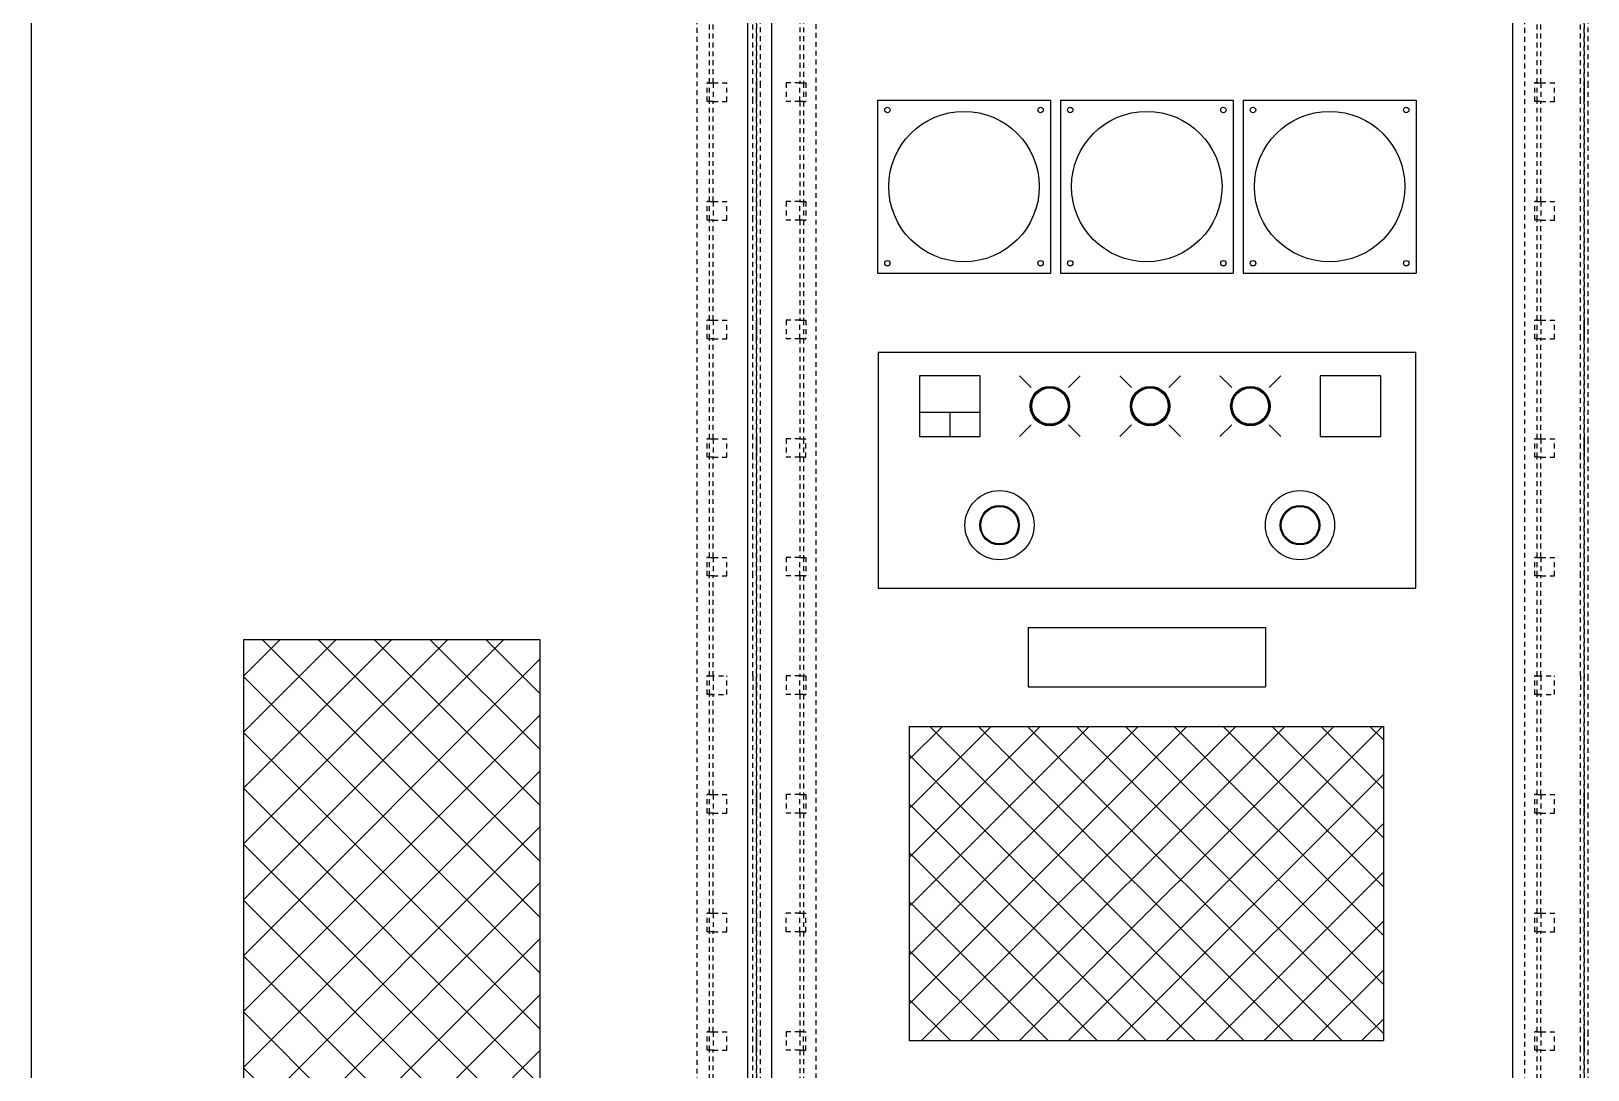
# Model space of a CAD drawing. Header units: inches. Extents: x 6 to 369, y -225 to 2.
# Drawn here: x 166.5 to 205.88, y -78.73 to -52.45 of the extents above; entities that cross this region are included whole.
import ezdxf

# ---------------------------------------------------------------- set-up
doc = ezdxf.new("R2010")
doc.units = ezdxf.units.IN
doc.header["$MEASUREMENT"] = 0
doc.linetypes.add('HIDDEN2', pattern=[0.1875, 0.125, -0.0625])
doc.linetypes.add('PHANTOM2', pattern=[1.25, 0.625, -0.125, 0.125, -0.125, 0.125, -0.125])
doc.layers.add('Cabinet', color=253, linetype='HIDDEN2')
doc.layers.add('D', color=3, linetype='Continuous')

# ---------------------------------------------------------------- blocks, each defined once
blk = doc.blocks.new('A$C0C334DE5')
at = {"layer": 'D'}
h = blk.add_hatch(dxfattribs=at)
h.set_pattern_fill('ANSI37', color=256, scale=8, style=0)
h.set_pattern_definition([(45, (-98.2526, -104.1295), (-0.707107, 0.707107), []), (135, (-98.2526, -104.1295), (-0.707107, -0.707107), [])])
h.paths.add_polyline_path([(5.369, -84.217), (12.869, -84.217), (12.869, -55.217), (5.369, -55.217)])
for p, q in [((0, 0), (0, -88.75)), ((18.125, 0.002), (18.125, -88.75)), ((5.369, -55.217), (12.869, -55.217)), ((5.369, -55.217), (5.369, -84.217)), ((12.869, -55.217), (12.869, -84.217))]:
    blk.add_line(p, q, dxfattribs=at)
blk = doc.blocks.new('A$C5A7909A9')
at = {"layer": 'Cabinet', "linetype": 'HIDDEN2'}
for p, q in [((0, 0), (0, 90)), ((0.094, 50.765), (0.094, 48.234)), ((0, 47.765), (0, 48.234)), ((0.094, 48.234), (0.094, 47.765)), ((0.094, 47.765), (0.094, 45.234)), ((0, 44.765), (0, 45.234)), ((0.094, 45.234), (0.094, 44.765)), ((0.094, 44.765), (0.094, 42.234)), ((0, 41.765), (0, 42.234)), ((0.094, 42.234), (0.094, 41.765)), ((0.094, 41.765), (0.094, 39.234)), ((0, 38.765), (0, 39.234)), ((0.094, 39.234), (0.094, 38.765)), ((0.094, 38.765), (0.094, 36.234)), ((0, 35.765), (0, 36.234)), ((0.094, 36.234), (0.094, 35.765)), ((0.094, 35.765), (0.094, 33.234)), ((0, 32.765), (0, 33.234)), ((0.094, 33.234), (0.094, 32.765)), ((0.094, 32.765), (0.094, 30.234)), ((0, 29.765), (0, 30.234)), ((0.094, 30.234), (0.094, 29.765)), ((0.094, 29.765), (0.094, 27.234)), ((0, 26.765), (0, 27.234)), ((0.094, 27.234), (0.094, 26.765)), ((0.094, 26.765), (0.094, 24.234)), ((0, 23.765), (0, 24.234)), ((0.094, 24.234), (0.094, 23.765)), ((0.094, 23.765), (0.094, 21.234))]:
    blk.add_line(p, q, dxfattribs=at)
blk = doc.blocks.new('A$C11D33752')
at = {"layer": 'Cabinet', "linetype": 'HIDDEN2'}
for p, q in [((36.945, 0), (36.945, 90)), ((38.445, 90), (38.445, 0)), ((38.445, 0), (38.445, 90)), ((38.445, 0), (38.445, 90)), ((38.445, 90), (38.445, 0)), ((39.945, 90), (39.945, 0)), ((57.882, 0), (57.882, 90)), ((59.382, 90), (59.382, 0)), ((37.257, 48.234), (37.257, 50.765)), ((37.351, 48.234), (37.351, 50.765)), ((38.351, 48.234), (38.351, 50.765)), ((38.539, 50.765), (38.539, 48.234)), ((39.539, 50.765), (39.539, 48.234)), ((39.632, 50.765), (39.632, 48.234)), ((58.195, 48.234), (58.195, 50.765)), ((58.289, 48.234), (58.289, 50.765)), ((59.289, 48.234), (59.289, 50.765)), ((37.257, 48.234), (37.195, 48.234)), ((37.195, 47.765), (37.195, 48.234)), ((37.257, 48.234), (37.351, 48.234)), ((37.257, 47.765), (37.257, 48.234)), ((37.351, 48.234), (37.351, 47.765)), ((37.351, 48.234), (37.695, 48.234)), ((37.695, 47.765), (37.695, 48.234)), ((38.351, 47.765), (38.351, 48.234)), ((38.445, 48.234), (38.445, 47.765)), ((38.445, 47.765), (38.445, 48.234)), ((38.445, 47.765), (38.445, 48.234)), ((38.445, 48.234), (38.445, 47.765)), ((38.539, 48.234), (38.539, 47.765)), ((39.195, 48.234), (39.195, 47.765)), ((39.539, 48.234), (39.195, 48.234)), ((39.539, 47.765), (39.539, 48.234)), ((39.539, 48.234), (39.632, 48.234)), ((39.632, 48.234), (39.632, 47.765)), ((39.632, 48.234), (39.695, 48.234)), ((39.695, 48.234), (39.695, 47.765)), ((58.132, 47.765), (58.132, 48.234)), ((58.195, 48.234), (58.132, 48.234)), ((58.195, 47.765), (58.195, 48.234)), ((58.195, 48.234), (58.289, 48.234)), ((58.289, 48.234), (58.632, 48.234)), ((58.289, 48.234), (58.289, 47.765)), ((58.632, 47.765), (58.632, 48.234)), ((59.289, 47.765), (59.289, 48.234)), ((59.382, 48.234), (59.382, 47.765)), ((37.257, 47.765), (37.195, 47.765)), ((37.257, 45.234), (37.257, 47.765)), ((37.351, 47.765), (37.257, 47.765)), ((37.351, 45.234), (37.351, 47.765)), ((37.351, 47.765), (37.695, 47.765)), ((38.351, 45.234), (38.351, 47.765)), ((38.539, 47.765), (38.539, 45.234)), ((39.539, 47.765), (39.195, 47.765)), ((39.539, 47.765), (39.539, 45.234)), ((39.632, 47.765), (39.539, 47.765)), ((39.632, 47.765), (39.632, 45.234)), ((39.632, 47.765), (39.695, 47.765)), ((58.195, 47.765), (58.132, 47.765)), ((58.289, 47.765), (58.195, 47.765)), ((58.195, 45.234), (58.195, 47.765)), ((58.289, 47.765), (58.632, 47.765)), ((58.289, 45.234), (58.289, 47.765)), ((59.289, 45.234), (59.289, 47.765)), ((37.257, 45.234), (37.195, 45.234)), ((37.195, 44.765), (37.195, 45.234)), ((37.257, 45.234), (37.351, 45.234)), ((37.257, 44.765), (37.257, 45.234)), ((37.257, 45.234), (37.257, 45.234)), ((37.351, 45.234), (37.351, 44.765)), ((37.351, 45.234), (37.695, 45.234)), ((37.695, 44.765), (37.695, 45.234)), ((38.351, 44.765), (38.351, 45.234)), ((38.445, 45.234), (38.445, 44.765)), ((38.445, 44.765), (38.445, 45.234)), ((38.445, 44.765), (38.445, 45.234)), ((38.445, 45.234), (38.445, 44.765)), ((38.539, 45.234), (38.539, 44.765)), ((39.539, 45.234), (39.195, 45.234)), ((39.195, 45.234), (39.195, 44.765)), ((39.539, 44.765), (39.539, 45.234)), ((39.539, 45.234), (39.632, 45.234)), ((39.632, 45.234), (39.632, 44.765)), ((39.632, 45.234), (39.695, 45.234)), ((39.695, 45.234), (39.695, 44.765)), ((58.132, 44.765), (58.132, 45.234)), ((58.195, 45.234), (58.132, 45.234)), ((58.195, 45.234), (58.195, 45.234)), ((58.195, 44.765), (58.195, 45.234)), ((58.195, 45.234), (58.289, 45.234)), ((58.289, 45.234), (58.632, 45.234)), ((58.289, 45.234), (58.289, 44.765)), ((58.632, 44.765), (58.632, 45.234)), ((59.289, 44.765), (59.289, 45.234)), ((59.382, 45.234), (59.382, 44.765)), ((37.257, 44.765), (37.195, 44.765)), ((37.257, 42.234), (37.257, 44.765)), ((37.351, 44.765), (37.257, 44.765)), ((37.351, 42.234), (37.351, 44.765)), ((37.351, 44.765), (37.695, 44.765)), ((38.351, 42.234), (38.351, 44.765)), ((38.539, 44.765), (38.539, 42.234)), ((39.539, 44.765), (39.195, 44.765)), ((39.539, 44.765), (39.539, 42.234)), ((39.632, 44.765), (39.539, 44.765)), ((39.632, 44.765), (39.632, 42.234)), ((39.632, 44.765), (39.632, 44.765)), ((39.632, 44.765), (39.695, 44.765)), ((58.195, 44.765), (58.132, 44.765)), ((58.289, 44.765), (58.195, 44.765)), ((58.195, 42.234), (58.195, 44.765)), ((58.289, 44.765), (58.632, 44.765)), ((58.289, 42.234), (58.289, 44.765)), ((59.289, 42.234), (59.289, 44.765)), ((37.257, 42.234), (37.195, 42.234)), ((37.195, 41.765), (37.195, 42.234)), ((37.257, 42.234), (37.351, 42.234)), ((37.257, 41.765), (37.257, 42.234)), ((37.351, 42.234), (37.351, 41.765)), ((37.351, 42.234), (37.695, 42.234)), ((37.695, 41.765), (37.695, 42.234)), ((38.351, 41.765), (38.351, 42.234)), ((38.445, 42.234), (38.445, 41.765)), ((38.445, 41.765), (38.445, 42.234)), ((38.445, 42.234), (38.445, 41.765)), ((38.539, 42.234), (38.539, 41.765)), ((39.539, 42.234), (39.195, 42.234)), ((39.195, 42.234), (39.195, 41.765)), ((39.539, 42.234), (39.632, 42.234)), ((39.539, 41.765), (39.539, 42.234)), ((39.632, 42.234), (39.632, 41.765)), ((39.632, 42.234), (39.695, 42.234)), ((39.695, 42.234), (39.695, 41.765)), ((58.132, 41.765), (58.132, 42.234)), ((58.195, 42.234), (58.132, 42.234)), ((58.195, 41.765), (58.195, 42.234)), ((58.195, 42.234), (58.289, 42.234)), ((58.289, 42.234), (58.632, 42.234)), ((58.289, 42.234), (58.289, 41.765)), ((58.632, 41.765), (58.632, 42.234)), ((59.289, 41.765), (59.289, 42.234)), ((59.382, 42.234), (59.382, 41.765)), ((37.257, 41.765), (37.195, 41.765)), ((37.257, 39.234), (37.257, 41.765)), ((37.351, 41.765), (37.257, 41.765)), ((37.351, 39.234), (37.351, 41.765)), ((37.351, 41.765), (37.695, 41.765)), ((38.351, 39.234), (38.351, 41.765)), ((38.539, 41.765), (38.539, 39.234)), ((39.539, 41.765), (39.195, 41.765)), ((39.539, 41.765), (39.539, 39.234)), ((39.632, 41.765), (39.539, 41.765)), ((39.632, 41.765), (39.632, 39.234)), ((39.632, 41.765), (39.695, 41.765)), ((58.195, 41.765), (58.132, 41.765)), ((58.289, 41.765), (58.195, 41.765)), ((58.195, 39.234), (58.195, 41.765)), ((58.289, 41.765), (58.632, 41.765)), ((58.289, 39.234), (58.289, 41.765)), ((59.289, 39.234), (59.289, 41.765)), ((37.257, 39.234), (37.195, 39.234)), ((37.195, 38.765), (37.195, 39.234)), ((37.257, 39.234), (37.351, 39.234)), ((37.257, 38.765), (37.257, 39.234)), ((37.351, 39.234), (37.351, 38.765)), ((37.351, 39.234), (37.695, 39.234)), ((37.695, 38.765), (37.695, 39.234)), ((38.351, 38.765), (38.351, 39.234)), ((38.445, 39.234), (38.445, 38.765)), ((38.445, 38.765), (38.445, 39.234)), ((38.445, 38.765), (38.445, 39.234)), ((38.445, 39.234), (38.445, 38.765)), ((38.539, 39.234), (38.539, 38.765)), ((39.195, 39.234), (39.195, 38.765)), ((39.539, 39.234), (39.195, 39.234)), ((39.539, 38.765), (39.539, 39.234)), ((39.539, 39.234), (39.632, 39.234)), ((39.632, 39.234), (39.632, 38.765)), ((39.632, 39.234), (39.632, 39.234)), ((39.632, 39.234), (39.695, 39.234)), ((39.695, 38.765), (39.695, 39.234)), ((58.132, 38.765), (58.132, 39.234)), ((58.195, 39.234), (58.132, 39.234)), ((58.195, 38.765), (58.195, 39.234)), ((58.195, 39.234), (58.289, 39.234)), ((58.289, 39.234), (58.632, 39.234)), ((58.289, 39.234), (58.289, 38.765)), ((58.632, 38.765), (58.632, 39.234)), ((59.289, 38.765), (59.289, 39.234)), ((59.382, 39.234), (59.382, 38.765)), ((37.257, 38.765), (37.195, 38.765)), ((37.257, 36.234), (37.257, 38.765)), ((37.351, 38.765), (37.257, 38.765)), ((37.351, 36.234), (37.351, 38.765)), ((37.351, 38.765), (37.695, 38.765)), ((38.351, 36.234), (38.351, 38.765)), ((38.539, 38.765), (38.539, 36.234)), ((39.539, 38.765), (39.195, 38.765)), ((39.539, 38.765), (39.539, 36.234)), ((39.632, 38.765), (39.539, 38.765)), ((39.632, 38.765), (39.632, 36.234)), ((39.632, 38.765), (39.695, 38.765)), ((58.195, 38.765), (58.132, 38.765)), ((58.289, 38.765), (58.195, 38.765)), ((58.195, 36.234), (58.195, 38.765)), ((58.289, 38.765), (58.632, 38.765)), ((58.289, 36.234), (58.289, 38.765)), ((59.289, 36.234), (59.289, 38.765)), ((37.257, 36.234), (37.195, 36.234)), ((37.195, 35.765), (37.195, 36.234)), ((37.257, 36.234), (37.351, 36.234)), ((37.257, 35.765), (37.257, 36.234)), ((37.351, 36.234), (37.351, 35.765)), ((37.351, 36.234), (37.695, 36.234)), ((37.695, 35.765), (37.695, 36.234)), ((38.351, 35.765), (38.351, 36.234)), ((38.445, 36.234), (38.445, 35.765)), ((38.445, 35.765), (38.445, 36.234)), ((38.445, 35.765), (38.445, 36.234)), ((38.445, 36.234), (38.445, 35.765)), ((38.539, 36.234), (38.539, 35.765)), ((39.539, 36.234), (39.195, 36.234)), ((39.195, 36.234), (39.195, 35.765)), ((39.539, 36.234), (39.632, 36.234)), ((39.539, 35.765), (39.539, 36.234)), ((39.632, 36.234), (39.632, 35.765)), ((39.632, 36.234), (39.695, 36.234)), ((39.695, 36.234), (39.695, 35.765)), ((58.132, 35.765), (58.132, 36.234)), ((58.195, 36.234), (58.132, 36.234)), ((58.195, 35.765), (58.195, 36.234)), ((58.195, 36.234), (58.289, 36.234)), ((58.289, 36.234), (58.632, 36.234)), ((58.289, 36.234), (58.289, 35.765)), ((58.632, 35.765), (58.632, 36.234)), ((59.289, 35.765), (59.289, 36.234)), ((59.382, 36.234), (59.382, 35.765)), ((37.257, 35.765), (37.195, 35.765)), ((37.257, 33.234), (37.257, 35.765)), ((37.351, 35.765), (37.257, 35.765)), ((37.351, 33.234), (37.351, 35.765)), ((37.351, 35.765), (37.695, 35.765)), ((38.351, 33.234), (38.351, 35.765)), ((38.539, 35.765), (38.539, 33.234)), ((39.539, 35.765), (39.195, 35.765)), ((39.539, 35.765), (39.539, 33.234)), ((39.632, 35.765), (39.539, 35.765)), ((39.632, 35.765), (39.632, 33.234)), ((39.632, 35.765), (39.695, 35.765)), ((58.195, 35.765), (58.132, 35.765)), ((58.289, 35.765), (58.195, 35.765)), ((58.195, 33.234), (58.195, 35.765)), ((58.289, 35.765), (58.632, 35.765)), ((58.289, 33.234), (58.289, 35.765)), ((59.289, 33.234), (59.289, 35.765)), ((37.257, 33.234), (37.195, 33.234)), ((37.195, 32.765), (37.195, 33.234)), ((37.257, 32.765), (37.257, 33.234)), ((37.257, 33.234), (37.695, 33.234)), ((37.351, 33.234), (37.351, 32.765)), ((37.695, 32.765), (37.695, 33.234)), ((38.351, 33.234), (38.351, 32.765)), ((38.445, 32.765), (38.445, 33.234)), ((38.445, 32.765), (38.445, 33.234)), ((38.445, 32.765), (38.445, 33.234)), ((38.445, 32.765), (38.445, 33.234)), ((38.539, 33.234), (38.539, 32.765)), ((39.539, 33.234), (39.195, 33.234)), ((39.195, 33.234), (39.195, 32.765)), ((39.539, 32.765), (39.539, 33.234)), ((39.539, 33.234), (39.632, 33.234)), ((39.632, 33.234), (39.632, 32.765)), ((39.632, 33.234), (39.695, 33.234)), ((39.695, 33.234), (39.695, 32.765)), ((58.132, 32.765), (58.132, 33.234)), ((58.195, 33.234), (58.132, 33.234)), ((58.195, 33.234), (58.632, 33.234)), ((58.195, 32.765), (58.195, 33.234)), ((58.289, 33.234), (58.289, 32.765)), ((58.632, 32.765), (58.632, 33.234)), ((59.289, 33.234), (59.289, 32.765)), ((59.382, 32.765), (59.382, 33.234)), ((37.257, 32.765), (37.195, 32.765)), ((37.257, 30.234), (37.257, 32.765)), ((37.351, 32.765), (37.257, 32.765)), ((37.257, 32.765), (37.695, 32.765)), ((37.351, 30.234), (37.351, 32.765)), ((38.351, 30.234), (38.351, 32.765)), ((38.539, 32.765), (38.539, 30.234)), ((39.539, 32.765), (39.195, 32.765)), ((39.539, 32.765), (39.539, 30.234)), ((39.632, 32.765), (39.539, 32.765)), ((39.632, 32.765), (39.632, 30.234)), ((39.632, 32.765), (39.695, 32.765)), ((58.195, 32.765), (58.132, 32.765)), ((58.195, 32.765), (58.632, 32.765)), ((58.289, 32.765), (58.195, 32.765)), ((58.195, 30.234), (58.195, 32.765)), ((58.289, 30.234), (58.289, 32.765)), ((59.289, 30.234), (59.289, 32.765)), ((37.257, 30.234), (37.195, 30.234)), ((37.195, 29.765), (37.195, 30.234)), ((37.257, 30.234), (37.351, 30.234)), ((37.257, 29.765), (37.257, 30.234)), ((37.351, 30.234), (37.351, 29.765)), ((37.351, 30.234), (37.695, 30.234)), ((37.695, 29.765), (37.695, 30.234)), ((38.351, 29.765), (38.351, 30.234)), ((38.445, 30.234), (38.445, 29.765)), ((38.445, 29.765), (38.445, 30.234)), ((38.445, 29.765), (38.445, 30.234)), ((38.445, 30.234), (38.445, 29.765)), ((38.539, 30.234), (38.539, 29.765)), ((39.539, 30.234), (39.195, 30.234)), ((39.195, 30.234), (39.195, 29.765)), ((39.539, 29.765), (39.539, 30.234)), ((39.539, 30.234), (39.632, 30.234)), ((39.632, 30.234), (39.632, 29.765)), ((39.632, 30.234), (39.695, 30.234)), ((39.695, 30.234), (39.695, 29.765)), ((58.132, 29.765), (58.132, 30.234)), ((58.195, 30.234), (58.132, 30.234)), ((58.195, 29.765), (58.195, 30.234)), ((58.195, 30.234), (58.289, 30.234)), ((58.289, 30.234), (58.632, 30.234)), ((58.289, 30.234), (58.289, 29.765)), ((58.632, 29.765), (58.632, 30.234)), ((59.289, 29.765), (59.289, 30.234)), ((59.382, 30.234), (59.382, 29.765)), ((37.257, 29.765), (37.195, 29.765)), ((37.257, 27.234), (37.257, 29.765)), ((37.351, 29.765), (37.257, 29.765)), ((37.351, 27.234), (37.351, 29.765)), ((37.351, 29.765), (37.695, 29.765)), ((38.351, 27.234), (38.351, 29.765)), ((38.539, 29.765), (38.539, 27.234)), ((39.539, 29.765), (39.195, 29.765)), ((39.539, 29.765), (39.539, 27.234)), ((39.632, 29.765), (39.539, 29.765)), ((39.632, 29.765), (39.632, 27.234)), ((39.632, 29.765), (39.695, 29.765)), ((58.195, 29.765), (58.132, 29.765)), ((58.289, 29.765), (58.195, 29.765)), ((58.195, 27.234), (58.195, 29.765)), ((58.289, 29.765), (58.632, 29.765)), ((58.289, 27.234), (58.289, 29.765)), ((59.289, 27.234), (59.289, 29.765)), ((37.257, 27.234), (37.195, 27.234)), ((37.195, 26.765), (37.195, 27.234)), ((37.257, 27.234), (37.351, 27.234)), ((37.257, 26.765), (37.257, 27.234)), ((37.351, 27.234), (37.351, 26.765)), ((37.351, 27.234), (37.695, 27.234)), ((37.695, 26.765), (37.695, 27.234)), ((38.351, 26.765), (38.351, 27.234)), ((38.445, 27.234), (38.445, 26.765)), ((38.445, 26.765), (38.445, 27.234)), ((38.445, 26.765), (38.445, 27.234)), ((38.445, 27.234), (38.445, 26.765)), ((38.539, 27.234), (38.539, 26.765)), ((39.539, 27.234), (39.195, 27.234)), ((39.195, 26.765), (39.195, 27.234)), ((39.539, 26.765), (39.539, 27.234)), ((39.539, 27.234), (39.632, 27.234)), ((39.632, 27.234), (39.632, 26.765)), ((39.632, 27.234), (39.695, 27.234)), ((39.695, 26.765), (39.695, 27.234)), ((58.132, 26.765), (58.132, 27.234)), ((58.195, 27.234), (58.132, 27.234)), ((58.195, 26.765), (58.195, 27.234)), ((58.195, 27.234), (58.289, 27.234)), ((58.289, 27.234), (58.632, 27.234)), ((58.289, 27.234), (58.289, 26.765)), ((58.632, 26.765), (58.632, 27.234)), ((59.289, 26.765), (59.289, 27.234)), ((59.382, 27.234), (59.382, 26.765)), ((37.257, 26.765), (37.195, 26.765)), ((37.257, 24.234), (37.257, 26.765)), ((37.351, 26.765), (37.257, 26.765)), ((37.351, 24.234), (37.351, 26.765)), ((37.351, 26.765), (37.695, 26.765)), ((38.351, 24.234), (38.351, 26.765)), ((38.539, 26.765), (38.539, 24.234)), ((39.539, 26.765), (39.195, 26.765)), ((39.539, 26.765), (39.539, 24.234)), ((39.632, 26.765), (39.539, 26.765)), ((39.632, 26.765), (39.632, 24.234)), ((39.632, 26.765), (39.695, 26.765)), ((58.195, 26.765), (58.132, 26.765)), ((58.289, 26.765), (58.195, 26.765)), ((58.195, 24.234), (58.195, 26.765)), ((58.289, 26.765), (58.632, 26.765)), ((58.289, 24.234), (58.289, 26.765)), ((59.289, 24.234), (59.289, 26.765)), ((37.257, 24.234), (37.195, 24.234)), ((37.195, 23.765), (37.195, 24.234)), ((37.257, 24.234), (37.351, 24.234)), ((37.257, 23.765), (37.257, 24.234)), ((37.351, 24.234), (37.351, 23.765)), ((37.351, 24.234), (37.695, 24.234)), ((37.695, 23.765), (37.695, 24.234)), ((38.351, 23.765), (38.351, 24.234)), ((38.445, 24.234), (38.445, 23.765)), ((38.445, 23.765), (38.445, 24.234)), ((38.445, 23.765), (38.445, 24.234)), ((38.445, 24.234), (38.445, 23.765)), ((38.539, 24.234), (38.539, 23.765)), ((39.539, 24.234), (39.195, 24.234)), ((39.195, 24.234), (39.195, 23.765)), ((39.539, 24.234), (39.539, 23.765)), ((39.632, 24.234), (39.539, 24.234)), ((39.632, 23.765), (39.632, 24.234)), ((39.632, 24.234), (39.695, 24.234)), ((39.695, 23.765), (39.695, 24.234)), ((58.132, 23.765), (58.132, 24.234)), ((58.195, 24.234), (58.132, 24.234)), ((58.195, 23.765), (58.195, 24.234)), ((58.195, 24.234), (58.289, 24.234)), ((58.289, 24.234), (58.632, 24.234)), ((58.289, 24.234), (58.289, 23.765)), ((58.632, 23.765), (58.632, 24.234)), ((59.289, 23.765), (59.289, 24.234)), ((59.382, 24.234), (59.382, 23.765)), ((37.257, 23.765), (37.195, 23.765)), ((37.257, 21.234), (37.257, 23.765)), ((37.351, 23.765), (37.257, 23.765)), ((37.351, 21.234), (37.351, 23.765)), ((37.351, 23.765), (37.695, 23.765)), ((38.351, 21.234), (38.351, 23.765)), ((38.539, 23.765), (38.539, 21.234)), ((39.539, 23.765), (39.195, 23.765)), ((39.539, 23.765), (39.539, 21.234)), ((39.539, 23.765), (39.632, 23.765)), ((39.632, 23.765), (39.632, 21.234)), ((39.632, 23.765), (39.695, 23.765)), ((58.195, 23.765), (58.132, 23.765)), ((58.289, 23.765), (58.195, 23.765)), ((58.195, 21.234), (58.195, 23.765)), ((58.289, 23.765), (58.632, 23.765)), ((58.289, 21.234), (58.289, 23.765)), ((59.289, 21.234), (59.289, 23.765))]:
    blk.add_line(p, q, dxfattribs=at)

msp = doc.modelspace()

# ---------------------------------------------------------------- hatches: boundary and pattern name
at = {"layer": 'D'}
h = msp.add_hatch(dxfattribs=at)
h.set_pattern_fill('ANSI37', scale=7, style=0)
h.set_pattern_definition([(45, (186.2954, -317.0695), (-0.6187184, 0.6187184), []), (135, (186.2954, -317.0695), (-0.6187184, -0.6187184), [])])
h.paths.add_polyline_path([(200.70936, -70.03936), (200.70936, -77.98923), (188.70936, -77.98923), (188.70936, -70.03936)])

# ---------------------------------------------------------------- linework, layer by layer
at = {"layer": 'D', "color": 7}
for p, q in [((185.22303, -12.62335), (185.22303, -101.37568)), ((203.97303, -12.62335), (203.97303, -101.37568)), ((187.9087, -54.19843), (187.9087, -58.57343)), ((187.9087, -54.19843), (192.2837, -54.19843)), ((192.2837, -54.19843), (192.2837, -58.57343)), ((192.2837, -54.19843), (192.2837, -58.57343)), ((192.5337, -54.19843), (196.9087, -54.19843)), ((192.5337, -54.19843), (192.5337, -58.57343)), ((196.9087, -54.19843), (196.9087, -58.57343)), ((197.1587, -54.19843), (197.1587, -58.57343)), ((197.1587, -54.19843), (197.1587, -58.57343)), ((197.1587, -54.19843), (201.5337, -54.19843)), ((201.5337, -54.19843), (201.5337, -58.57343)), ((187.9087, -58.57343), (192.2837, -58.57343)), ((192.5337, -58.57343), (196.9087, -58.57343)), ((197.1587, -58.57343), (201.5337, -58.57343)), ((187.92386, -60.57343), (187.92386, -66.53936)), ((187.92386, -60.57343), (201.51854, -60.57343)), ((192.5337, -60.57343), (196.9087, -60.57343)), ((201.51854, -60.57343), (201.51854, -66.53936)), ((190.50225, -61.17006), (188.9669, -61.17006)), ((188.9669, -61.17006), (188.9669, -62.7054)), ((190.50225, -62.7054), (190.50225, -61.17006)), ((191.79774, -61.46554), (191.50225, -61.17006)), ((192.74211, -61.46554), (193.0376, -61.17006)), ((194.33308, -61.46554), (194.0376, -61.17006)), ((195.27746, -61.46554), (195.57294, -61.17006)), ((196.86843, -61.46554), (196.57294, -61.17006)), ((197.81281, -61.46554), (198.10829, -61.17006)), ((200.64364, -61.17006), (199.10829, -61.17006)), ((199.10829, -61.17006), (199.10829, -62.7054)), ((200.64364, -62.7054), (200.64364, -61.17006)), ((188.9669, -62.09116), (190.50225, -62.09116)), ((189.73458, -62.09116), (189.73458, -62.7054)), ((191.79774, -62.40992), (191.50225, -62.7054)), ((192.74211, -62.40992), (193.0376, -62.7054)), ((194.33308, -62.40992), (194.0376, -62.7054)), ((195.27746, -62.40992), (195.57294, -62.7054)), ((196.86843, -62.40992), (196.57294, -62.7054)), ((197.81281, -62.40992), (198.10829, -62.7054)), ((188.9669, -62.7054), (190.50225, -62.7054)), ((199.10829, -62.7054), (200.64364, -62.7054)), ((187.92386, -66.53936), (201.51854, -66.53936)), ((191.7212, -67.53936), (191.7212, -69.03936)), ((191.7212, -67.53936), (197.7212, -67.53936)), ((197.7212, -67.53936), (197.7212, -69.03936)), ((191.7212, -69.03936), (197.7212, -69.03936)), ((188.70936, -70.03936), (188.70936, -77.98923)), ((188.70936, -70.03936), (200.70936, -70.03936)), ((200.70936, -70.03936), (200.70936, -77.98923)), ((188.70936, -77.98923), (200.70936, -77.98923))]:
    msp.add_line(p, q, dxfattribs=at)
for centre, radius in [((188.1587, -54.44843), 0.06875), ((190.0962, -56.38593), 1.90286), ((192.0337, -54.44843), 0.06875), ((192.7837, -54.44843), 0.06875), ((194.7212, -56.38593), 1.90286), ((196.6587, -54.44843), 0.06875), ((197.4087, -54.44843), 0.06875), ((199.3462, -56.38593), 1.90286), ((201.2837, -54.44843), 0.06875), ((188.1587, -58.32343), 0.06875), ((192.0337, -58.32343), 0.06875), ((192.7837, -58.32343), 0.06875), ((196.6587, -58.32343), 0.06875), ((197.4087, -58.32343), 0.06875), ((201.2837, -58.32343), 0.06875), ((192.26992, -61.93773), 0.49953), ((192.26992, -61.93773), 0.49154), ((192.26992, -61.93773), 0.48355), ((192.26992, -61.93773), 0.47556), ((192.26992, -61.93773), 0.46757), ((192.26992, -61.93773), 0.45958), ((194.80527, -61.93773), 0.49953), ((194.80527, -61.93773), 0.49154), ((194.80527, -61.93773), 0.48355), ((194.80527, -61.93773), 0.47556), ((194.80527, -61.93773), 0.46757), ((194.80527, -61.93773), 0.45958), ((197.34062, -61.93773), 0.49953), ((197.34062, -61.93773), 0.49154), ((197.34062, -61.93773), 0.48355), ((197.34062, -61.93773), 0.47556), ((197.34062, -61.93773), 0.46757), ((197.34062, -61.93773), 0.45958), ((190.99597, -64.95035), 0.875), ((198.59664, -64.95035), 0.875), ((190.99597, -64.95035), 0.5), ((190.99597, -64.95035), 0.47571), ((198.59664, -64.95035), 0.5), ((198.59664, -64.95035), 0.47571)]:
    msp.add_circle(centre, radius, dxfattribs=at)

# ---------------------------------------------------------------- block references
for name, p in [('A$C11D33752', (146.40307, -101.99835)), ('A$C5A7909A9', (205.78553, -101.99835))]:
    msp.add_blockref(name, p, dxfattribs=at)
at = {"layer": 'D', "color": 7, "linetype": 'PHANTOM2'}
msp.add_blockref('A$C0C334DE5', (166.49682, -12.62335), dxfattribs=at)

doc.saveas('drawing.dxf')
